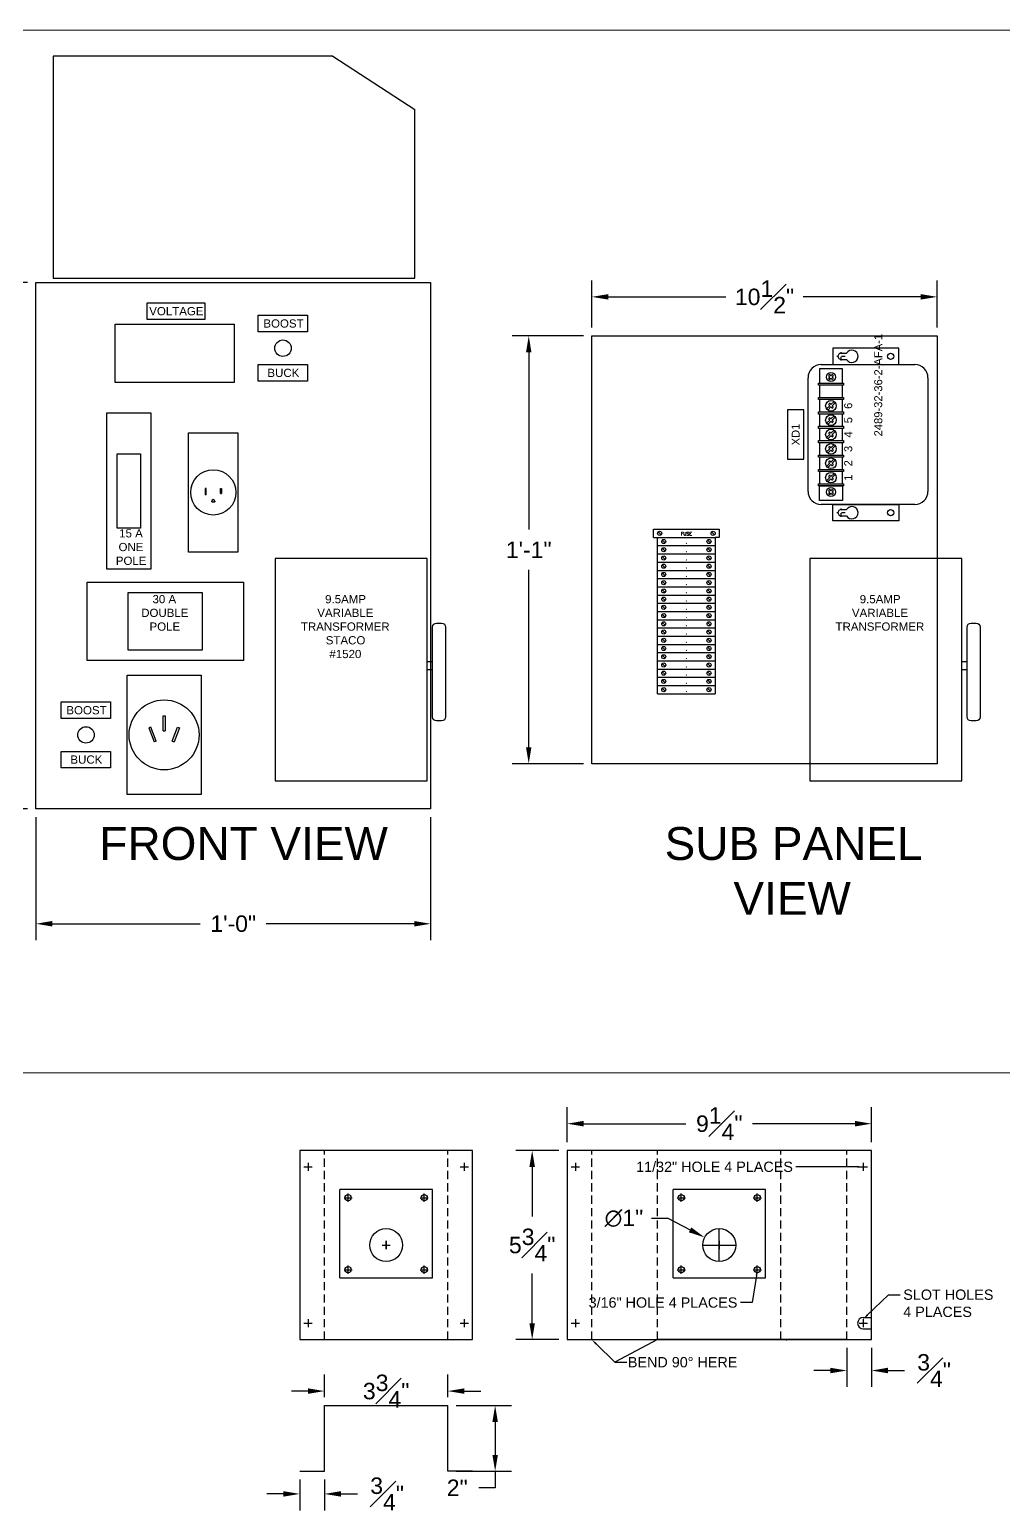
# Model space of a CAD drawing. Header units: inches. Extents: x -228 to 241, y -155 to 115.
# Drawn here: x 30.16 to 59.76, y -65.44 to -20.45 of the extents above; entities that cross this region are included whole.
import ezdxf
from ezdxf import colors
from ezdxf.entities.mleader import LeaderData, LeaderLine
from ezdxf.enums import TextEntityAlignment as Align
from ezdxf.math import Vec2, Vec3

# ---------------------------------------------------------------- set-up
doc = ezdxf.new("R2010")
doc.units = ezdxf.units.IN
doc.header["$MEASUREMENT"] = 0
doc.linetypes.add('CENTER2', pattern=[1.125, 0.75, -0.125, 0.125, -0.125])
doc.linetypes.add('HIDDEN', pattern=[0.375, 0.25, -0.125])
for name, color, linetype in [('BORDER', 3, 'Continuous'), ('CENTER', 2, 'CENTER2'), ('DEVICES', 32, 'Continuous'), ('DIM', 1, 'Continuous'), ('ELECTRICAL DEVICES', 30, 'Continuous'), ('FIELD WIRE - N', 255, 'HIDDEN'), ('PANEL', 150, 'Continuous'), ('TXT', 4, 'Continuous')]:
    doc.layers.add(name, color=color, linetype=linetype)
doc.styles.add('Notes', font='arial.ttf', dxfattribs={"height": 0.125})
doc.styles.get("Standard").update_dxf_attribs({"font": 'arial.ttf'})
doc.styles.add('TXT', font='SIMPLX2.shx', dxfattribs={"height": 0.3})
doc.dimstyles.new('MEP', dxfattribs={"dimtxt": 0.125, "dimasz": 0.125, "dimexe": 0.125, "dimexo": 0.0625, "dimgap": 0.09, "dimtad": 0, "dimtih": 1, "dimtoh": 1, "dimdec": 5, "dimzin": 3, "dimdsep": 46, "dimlunit": 4, "dimtxsty": 'Standard', "dimcen": 0.125, "dimazin": 2, "dimtfac": 1, "dimtdec": 5, "dimtofl": 0, "dimtmove": 0, "dimatfit": 3, "dimfxl": 1, "dimfrac": 1, "dimtolj": 1, "dimtzin": 0, "dimarcsym": 0})

# ---------------------------------------------------------------- blocks, each defined once
blk = doc.blocks.new('*D71')
at = {"layer": 'Defpoints', "color": 0, "transparency": 16777216}
for p in [(30.352, -28.125), (27.899, -44.125), (30.352, -44.125)]:
    blk.add_point(p, dxfattribs=at)
at = {"layer": 'DIM', "color": 0, "lineweight": -2, "transparency": 16777216}
for p, q in [((30.102, -28.125), (27.399, -28.125)), ((27.899, -28.625), (27.899, -35.514)), ((27.899, -43.625), (27.899, -36.736)), ((30.102, -44.125), (27.399, -44.125))]:
    blk.add_line(p, q, dxfattribs=at)
at = {"layer": 'DIM', "color": 0, "transparency": 16777216}
for points in [[(27.815, -28.625), (27.982, -28.625), (27.899, -28.125)], [(27.815, -43.625), (27.982, -43.625), (27.899, -44.125)]]:
    blk.add_solid(points, dxfattribs=at)
at = {"layer": 'DIM', "color": 0, "transparency": 16777216, "insert": (27.899, -36.125), "char_height": 0.5, "attachment_point": 5}
blk.add_mtext('\\A1;1\'-4"', dxfattribs=at)
blk = doc.blocks.new('*D72')
at = {"layer": 'Defpoints', "color": 0, "transparency": 16777216}
for p in [(30.352, -44.125), (42.352, -44.125), (42.352, -47.614)]:
    blk.add_point(p, dxfattribs=at)
at = {"layer": 'DIM', "color": 0, "lineweight": -2, "transparency": 16777216}
for p, q in [((30.352, -44.375), (30.352, -48.114)), ((42.352, -44.375), (42.352, -48.114)), ((30.852, -47.614), (35.351, -47.614)), ((41.852, -47.614), (37.353, -47.614))]:
    blk.add_line(p, q, dxfattribs=at)
at = {"layer": 'DIM', "color": 0, "transparency": 16777216}
for points in [[(30.852, -47.53), (30.852, -47.697), (30.352, -47.614)], [(41.852, -47.53), (41.852, -47.697), (42.352, -47.614)]]:
    blk.add_solid(points, dxfattribs=at)
at = {"layer": 'DIM', "color": 0, "transparency": 16777216, "insert": (36.352, -47.614), "char_height": 0.5, "attachment_point": 5}
blk.add_mtext('\\A1;1\'-0"', dxfattribs=at)
blk = doc.blocks.new('*D74')
at = {"layer": 'Defpoints', "color": 0, "transparency": 16777216}
for p in [(45.333, -29.75), (47.25, -29.75), (47.25, -42.75)]:
    blk.add_point(p, dxfattribs=at)
at = {"layer": 'DIM', "color": 0, "lineweight": -2, "transparency": 16777216}
for p, q in [((47, -29.75), (44.833, -29.75)), ((45.333, -30.25), (45.333, -35.639)), ((45.333, -42.25), (45.333, -36.861)), ((47, -42.75), (44.833, -42.75))]:
    blk.add_line(p, q, dxfattribs=at)
at = {"layer": 'DIM', "color": 0, "transparency": 16777216}
for points in [[(45.25, -30.25), (45.416, -30.25), (45.333, -29.75)], [(45.25, -42.25), (45.416, -42.25), (45.333, -42.75)]]:
    blk.add_solid(points, dxfattribs=at)
at = {"layer": 'DIM', "color": 0, "transparency": 16777216, "insert": (45.333, -36.25), "char_height": 0.5, "attachment_point": 5}
blk.add_mtext('\\A1;1\'-1"', dxfattribs=at)
blk = doc.blocks.new('*D75')
at = {"layer": 'Defpoints', "color": 0, "transparency": 16777216}
for p in [(57.75, -28.566), (47.25, -29.75), (57.75, -29.75)]:
    blk.add_point(p, dxfattribs=at)
at = {"layer": 'DIM', "color": 0, "lineweight": -2, "transparency": 16777216}
for p, q in [((47.25, -29.5), (47.25, -28.066)), ((57.75, -29.5), (57.75, -28.066)), ((47.75, -28.566), (51.324, -28.566)), ((57.25, -28.566), (53.676, -28.566))]:
    blk.add_line(p, q, dxfattribs=at)
at = {"layer": 'DIM', "color": 0, "transparency": 16777216}
for points in [[(47.75, -28.482), (47.75, -28.649), (47.25, -28.566)], [(57.25, -28.482), (57.25, -28.649), (57.75, -28.566)]]:
    blk.add_solid(points, dxfattribs=at)
at = {"layer": 'DIM', "color": 0, "transparency": 16777216, "insert": (52.5, -28.566), "char_height": 0.5, "attachment_point": 5}
blk.add_mtext('\\A1;10{\\H1.000000x;\\S1#2;}"', dxfattribs=at)
blk = doc.blocks.new('B-BORDER')
at = {"layer": 'BORDER', "const_width": 0.01}
blk.add_lwpolyline([(34, 0), (34, 10), (18, 10), (18, 0), (34, 0)], dxfattribs=at)
at = {"layer": 'TXT'}
for tag, height, p in [('DRAWN_BY', 0.075, (29.271, 0.558)), ('SHEET', 0.075, (30.472, 0.558)), ('CHECKED_BY', 0.075, (29.271, 0.41)), ('DATE', 0.075, (30.472, 0.41)), ('DWG_TITLE', 0.075, (32.384, 0.486)), ('REV', 0.125, (33.782, 0.108))]:
    blk.add_attdef(tag, text='', height=height, dxfattribs=at).set_placement(p, align=Align.MIDDLE_CENTER)
blk.add_attdef('FILENAME', (28.526, 0.086), '', height=0.075, dxfattribs=at)
blk = doc.blocks.new('GEARMOTOR')
at = {"layer": 'PANEL'}
for p, q in [((-1, 1.40625), (1.6875, 1.40625)), ((-1, 1.40625), (-1, -1.40625)), ((1.6875, -1.40625), (1.6875, 1.40625)), ((-0.875, 1.15625), (-0.625, 1.15625)), ((-0.75, 1.28125), (-0.75, 1.03125)), ((1.3125, 1.15625), (1.5625, 1.15625)), ((1.4375, 1.28125), (1.4375, 1.03125)), ((-0.125, 0), (0.125, 0)), ((0, 0.125), (0, -0.125)), ((-0.875, -1.15625), (-0.625, -1.15625)), ((-0.75, -1.03125), (-0.75, -1.28125)), ((1.3125, -1.15625), (1.5625, -1.15625)), ((1.4375, -1.03125), (1.4375, -1.28125)), ((-1, -1.40625), (1.6875, -1.40625))]:
    blk.add_line(p, q, dxfattribs=at)
for centre in [(-0.75, 1.15625), (1.4375, 1.15625), (-0.75, -1.15625), (1.4375, -1.15625)]:
    blk.add_circle(centre, 0.09375, dxfattribs=at)
blk = doc.blocks.new('*D77')
at = {"layer": 'Defpoints', "color": 0, "transparency": 16777216}
for p in [(42.875, -61.812), (39.125, -62.25), (42.875, -62.25)]:
    blk.add_point(p, dxfattribs=at)
at = {"layer": 'DIM', "color": 0, "lineweight": -2, "transparency": 16777216}
for p, q in [((39.125, -62), (39.125, -61.312)), ((42.875, -62), (42.875, -61.312)), ((38.625, -61.812), (38.125, -61.812)), ((43.375, -61.812), (43.875, -61.812))]:
    blk.add_line(p, q, dxfattribs=at)
at = {"layer": 'DIM', "color": 0, "transparency": 16777216}
for points in [[(38.625, -61.729), (38.625, -61.896), (39.125, -61.812)], [(43.375, -61.729), (43.375, -61.896), (42.875, -61.812)]]:
    blk.add_solid(points, dxfattribs=at)
at = {"layer": 'DIM', "color": 0, "transparency": 16777216, "insert": (41, -61.812), "char_height": 0.5, "attachment_point": 5}
blk.add_mtext('\\A1;3{\\H1.000000x;\\S3#4;}"', dxfattribs=at)
blk = doc.blocks.new('*D78')
at = {"layer": 'Defpoints', "color": 0, "transparency": 16777216}
for p in [(42.875, -62.25), (42.875, -64.25), (44.312, -64.25)]:
    blk.add_point(p, dxfattribs=at)
at = {"layer": 'DIM', "color": 0, "lineweight": -2, "transparency": 16777216}
for p, q in [((43.125, -62.25), (44.812, -62.25)), ((44.312, -62.75), (44.312, -63.75)), ((43.125, -64.25), (44.812, -64.25)), ((44.312, -64.25), (44.312, -64.75)), ((44.312, -64.75), (43.812, -64.75))]:
    blk.add_line(p, q, dxfattribs=at)
at = {"layer": 'DIM', "color": 0, "transparency": 16777216}
for points in [[(44.229, -62.75), (44.396, -62.75), (44.312, -62.25)], [(44.229, -63.75), (44.396, -63.75), (44.312, -64.25)]]:
    blk.add_solid(points, dxfattribs=at)
at = {"layer": 'DIM', "color": 0, "transparency": 16777216, "insert": (43.161, -64.75), "char_height": 0.5, "attachment_point": 5}
blk.add_mtext('\\A1;2"', dxfattribs=at)
blk = doc.blocks.new('*D79')
at = {"layer": 'Defpoints', "color": 0, "transparency": 16777216}
for p in [(38.375, -64.25), (39.125, -64.25), (39.125, -64.938)]:
    blk.add_point(p, dxfattribs=at)
at = {"layer": 'DIM', "color": 0, "lineweight": -2, "transparency": 16777216}
for p, q in [((38.375, -64.5), (38.375, -65.438)), ((39.125, -64.5), (39.125, -65.438)), ((37.875, -64.938), (37.375, -64.938)), ((39.625, -64.938), (40.125, -64.938))]:
    blk.add_line(p, q, dxfattribs=at)
at = {"layer": 'DIM', "color": 0, "transparency": 16777216}
for points in [[(37.875, -64.854), (37.875, -65.021), (38.375, -64.938)], [(39.625, -64.854), (39.625, -65.021), (39.125, -64.938)]]:
    blk.add_solid(points, dxfattribs=at)
at = {"layer": 'DIM', "color": 0, "transparency": 16777216, "insert": (41.029, -64.938), "char_height": 0.5, "attachment_point": 5}
blk.add_mtext('\\A1;{\\H1.000000x;\\S3#4;}"', dxfattribs=at)
blk = doc.blocks.new('*D80')
at = {"layer": 'Defpoints', "color": 0, "transparency": 16777216}
for p in [(55.75, -53.688), (46.5, -54.5), (55.75, -54.5)]:
    blk.add_point(p, dxfattribs=at)
at = {"layer": 'DIM', "color": 0, "lineweight": -2, "transparency": 16777216}
for p, q in [((46.5, -54.25), (46.5, -53.188)), ((55.75, -54.25), (55.75, -53.188)), ((47, -53.688), (50.113, -53.688)), ((55.25, -53.688), (52.137, -53.688))]:
    blk.add_line(p, q, dxfattribs=at)
at = {"layer": 'DIM', "color": 0, "transparency": 16777216}
for points in [[(47, -53.604), (47, -53.771), (46.5, -53.688)], [(55.25, -53.604), (55.25, -53.771), (55.75, -53.688)]]:
    blk.add_solid(points, dxfattribs=at)
at = {"layer": 'DIM', "color": 0, "transparency": 16777216, "insert": (51.125, -53.688), "char_height": 0.5, "attachment_point": 5}
blk.add_mtext('\\A1;9{\\H1.000000x;\\S1#4;}"', dxfattribs=at)
blk = doc.blocks.new('*D81')
at = {"layer": 'Defpoints', "color": 0, "transparency": 16777216}
for p in [(45.438, -54.5), (46.5, -54.5), (46.5, -60.25)]:
    blk.add_point(p, dxfattribs=at)
at = {"layer": 'DIM', "color": 0, "lineweight": -2, "transparency": 16777216}
for p, q in [((46.25, -54.5), (44.938, -54.5)), ((45.438, -55), (45.438, -56.505)), ((45.438, -59.75), (45.438, -58.245)), ((46.25, -60.25), (44.938, -60.25))]:
    blk.add_line(p, q, dxfattribs=at)
at = {"layer": 'DIM', "color": 0, "transparency": 16777216}
for points in [[(45.354, -55), (45.521, -55), (45.438, -54.5)], [(45.354, -59.75), (45.521, -59.75), (45.438, -60.25)]]:
    blk.add_solid(points, dxfattribs=at)
at = {"layer": 'DIM', "color": 0, "transparency": 16777216, "insert": (45.438, -57.375), "char_height": 0.5, "attachment_point": 5}
blk.add_mtext('\\A1;5{\\H1.000000x;\\S3#4;}"', dxfattribs=at)
blk = doc.blocks.new('*D82')
at = {"layer": 'Defpoints', "color": 0, "transparency": 16777216}
for p in [(55, -60.25), (55.75, -60.25), (55.75, -61.188)]:
    blk.add_point(p, dxfattribs=at)
at = {"layer": 'DIM', "color": 0, "lineweight": -2, "transparency": 16777216}
for p, q in [((55, -60.5), (55, -61.688)), ((55.75, -60.5), (55.75, -61.688)), ((54.5, -61.188), (54, -61.188)), ((56.25, -61.188), (56.75, -61.188))]:
    blk.add_line(p, q, dxfattribs=at)
at = {"layer": 'DIM', "color": 0, "transparency": 16777216}
for points in [[(54.5, -61.104), (54.5, -61.271), (55, -61.188)], [(56.25, -61.104), (56.25, -61.271), (55.75, -61.188)]]:
    blk.add_solid(points, dxfattribs=at)
at = {"layer": 'DIM', "color": 0, "transparency": 16777216, "insert": (57.654, -61.188), "char_height": 0.5, "attachment_point": 5}
blk.add_mtext('\\A1;{\\H1.000000x;\\S3#4;}"', dxfattribs=at)
blk = doc.blocks.new('*D83')
at = {"layer": 'Defpoints', "color": 0, "transparency": 16777216}
for p in [(50.681, -57.144), (51.569, -57.606)]:
    blk.add_point(p, dxfattribs=at)
at = {"layer": 'DIM', "color": 0, "lineweight": -2, "transparency": 16777216}
for p, q in [((49.062, -56.562), (49.562, -56.562)), ((49.562, -56.562), (50.238, -56.914)), ((51.125, -57.875), (51.125, -56.875)), ((50.625, -57.375), (51.625, -57.375))]:
    blk.add_line(p, q, dxfattribs=at)
at = {"layer": 'DIM', "color": 0, "transparency": 16777216}
blk.add_solid([(50.276, -56.84), (50.199, -56.988), (50.681, -57.144)], dxfattribs=at)
at = {"layer": 'DIM', "color": 0, "transparency": 16777216, "insert": (48.226, -56.562), "char_height": 0.5, "attachment_point": 5}
blk.add_mtext('\\A1;∅1"', dxfattribs=at)

msp = doc.modelspace()

# ---------------------------------------------------------------- linework, layer by layer
for p, q in [((32.760312, -29.393687), (36.380312, -29.393687)), ((32.760312, -31.163687), (32.760312, -29.393687)), ((36.380312, -29.393687), (36.380312, -31.163687)), ((54.826251, -30.278392), (54.992437, -30.278447)), ((54.826251, -30.465265), (54.99112, -30.465781)), ((54.454126, -31.028386), (54.48153, -31.000858)), ((54.468881, -30.936094), (54.454424, -30.950649)), ((54.454425, -30.972729), (54.481941, -31.000121)), ((54.490761, -31.064832), (54.518153, -31.037316)), ((54.490871, -30.936094), (54.518399, -30.963498)), ((54.546418, -31.065132), (54.51889, -31.037728)), ((54.546529, -30.936393), (54.519137, -30.963909)), ((54.582864, -31.028496), (54.555348, -31.001105)), ((54.583164, -30.972839), (54.55576, -31.000367)), ((54.583164, -30.950849), (54.568608, -30.936392)), ((36.380312, -31.163687), (32.760312, -31.163687)), ((54.454126, -31.050376), (54.468681, -31.064833)), ((54.568408, -31.065132), (54.582865, -31.050576)), ((54.387779, -31.9681), (54.481582, -31.87472)), ((54.424356, -32.004626), (54.51805, -31.911353)), ((54.454178, -31.825202), (54.468733, -31.810745)), ((54.454178, -31.847192), (54.481582, -31.87472)), ((54.490813, -31.810746), (54.518205, -31.838262)), ((54.546178, -31.939609), (54.51805, -31.911353)), ((54.518205, -31.838262), (54.612312, -31.744579)), ((54.554673, -31.874895), (54.648954, -31.781039)), ((54.582789, -31.903139), (54.554673, -31.874895)), ((54.568169, -31.939708), (54.582691, -31.925218)), ((54.387779, -32.404927), (54.481582, -32.311546)), ((54.424356, -32.441452), (54.51805, -32.34818)), ((54.454178, -32.262028), (54.468733, -32.247571)), ((54.454178, -32.284018), (54.481582, -32.311546)), ((54.490813, -32.247572), (54.518205, -32.275088)), ((54.546178, -32.376435), (54.51805, -32.34818)), ((54.518205, -32.275088), (54.612312, -32.181405)), ((54.554673, -32.311721), (54.648954, -32.217866)), ((54.582789, -32.339965), (54.554673, -32.311721)), ((54.568169, -32.376535), (54.582691, -32.362044)), ((54.387779, -32.841753), (54.481582, -32.748372)), ((54.424356, -32.878278), (54.51805, -32.785006)), ((54.454178, -32.698854), (54.468733, -32.684397)), ((54.454178, -32.720845), (54.481582, -32.748372)), ((54.490813, -32.684399), (54.518205, -32.711914)), ((54.546178, -32.813262), (54.51805, -32.785006)), ((54.518205, -32.711914), (54.612312, -32.618231)), ((54.554673, -32.748548), (54.648954, -32.654692)), ((54.582789, -32.776791), (54.554673, -32.748548)), ((54.568169, -32.813361), (54.582691, -32.798871)), ((54.387779, -33.278579), (54.481582, -33.185199)), ((54.424356, -33.315105), (54.51805, -33.221832)), ((54.454178, -33.13568), (54.468733, -33.121224)), ((54.454178, -33.157671), (54.481582, -33.185199)), ((54.490813, -33.121225), (54.518205, -33.148741)), ((54.546178, -33.250088), (54.51805, -33.221832)), ((54.518205, -33.148741), (54.612312, -33.055057)), ((54.554673, -33.185374), (54.648954, -33.091518)), ((54.582789, -33.213617), (54.554673, -33.185374)), ((54.568169, -33.250187), (54.582691, -33.235697)), ((54.387779, -33.715405), (54.481582, -33.622025)), ((54.424356, -33.751931), (54.51805, -33.658658)), ((54.454178, -33.572507), (54.468733, -33.55805)), ((54.454178, -33.594497), (54.481582, -33.622025)), ((54.490813, -33.558051), (54.518205, -33.585567)), ((54.546178, -33.686914), (54.51805, -33.658658)), ((54.518205, -33.585567), (54.612312, -33.491884)), ((54.554673, -33.6222), (54.648954, -33.528344)), ((54.582789, -33.650444), (54.554673, -33.6222)), ((54.568169, -33.687013), (54.582691, -33.672523)), ((54.387779, -34.152232), (54.481582, -34.058851)), ((54.424356, -34.188757), (54.51805, -34.095485)), ((54.454178, -34.009333), (54.468733, -33.994876)), ((54.454178, -34.031323), (54.481582, -34.058851)), ((54.490813, -33.994877), (54.518205, -34.022393)), ((54.546178, -34.12374), (54.51805, -34.095485)), ((54.518205, -34.022393), (54.612312, -33.92871)), ((54.554673, -34.059026), (54.648954, -33.965171)), ((54.582789, -34.08727), (54.554673, -34.059026)), ((54.568169, -34.12384), (54.582691, -34.109349)), ((54.454126, -34.446133), (54.468681, -34.431676)), ((54.454126, -34.468124), (54.48153, -34.495652)), ((54.468881, -34.560416), (54.454424, -34.54586)), ((54.454425, -34.523781), (54.481941, -34.496389)), ((54.490761, -34.431678), (54.518153, -34.459193)), ((54.490871, -34.560416), (54.518399, -34.533012)), ((54.546418, -34.431378), (54.51889, -34.458782)), ((54.546529, -34.560116), (54.519137, -34.5326)), ((54.582864, -34.468013), (54.555348, -34.495405)), ((54.583164, -34.52367), (54.55576, -34.496142)), ((54.568408, -34.431378), (54.582865, -34.445934)), ((54.583164, -34.545661), (54.568608, -34.560117)), ((54.826251, -35.031244), (54.99112, -35.030729)), ((54.826251, -35.218118), (54.992437, -35.218063))]:
    msp.add_line(p, q)
for points in [[(54.575332, -30.122051), (54.575332, -30.622021), (56.584266, -30.622021), (56.584266, -30.122051)], [(54.167317, -30.747567), (54.167317, -31.186753), (54.869402, -31.186753), (54.869402, -30.747567)], [(54.138065, -31.251973), (54.138065, -31.186753), (54.898628, -31.186753), (54.898628, -31.251973)], [(54.869402, -31.62358), (54.869402, -31.251973), (54.167317, -31.251973), (54.167317, -31.62358)], [(54.138065, -31.688799), (54.138065, -31.62358), (54.898628, -31.62358), (54.898628, -31.688799)], [(54.869402, -32.060406), (54.869402, -31.688799), (54.167317, -31.688799), (54.167317, -32.060406)], [(54.138065, -32.125625), (54.138065, -32.060406), (54.898628, -32.060406), (54.898628, -32.125625)], [(54.869402, -32.497232), (54.869402, -32.125625), (54.167317, -32.125625), (54.167317, -32.497232)], [(54.138065, -32.562451), (54.138065, -32.497232), (54.898628, -32.497232), (54.898628, -32.562451)], [(54.869402, -32.934058), (54.869402, -32.562451), (54.167317, -32.562451), (54.167317, -32.934058)], [(54.138065, -32.999278), (54.138065, -32.934058), (54.898628, -32.934058), (54.898628, -32.999278)], [(54.869402, -33.370885), (54.869402, -32.999278), (54.167317, -32.999278), (54.167317, -33.370885)], [(54.138065, -33.436104), (54.138065, -33.370885), (54.898628, -33.370885), (54.898628, -33.436104)], [(54.869402, -33.807711), (54.869402, -33.436104), (54.167317, -33.436104), (54.167317, -33.807711)], [(54.138065, -33.87293), (54.138065, -33.807711), (54.898628, -33.807711), (54.898628, -33.87293)], [(54.869402, -34.244537), (54.869402, -33.87293), (54.167317, -33.87293), (54.167317, -34.244537)], [(54.138065, -34.309756), (54.138065, -34.244537), (54.898628, -34.244537), (54.898628, -34.309756)], [(54.167317, -34.748942), (54.167317, -34.309756), (54.869402, -34.309756), (54.869402, -34.748942)], [(54.575332, -35.374459), (54.575332, -34.874488), (56.584266, -34.874488), (56.584266, -35.374459)]]:
    msp.add_lwpolyline(points, close=True)
for points in [[(53.822005, -34.474537), (53.822005, -31.021972)], [(54.222889, -30.622021), (57.066709, -30.622021)], [(57.467594, -31.021972), (57.467594, -34.474537)], [(57.066709, -34.874488), (54.222889, -34.874488)]]:
    msp.add_lwpolyline(points)
for centre, radius in [((56.333114, -30.37201), 0.094133), ((54.518645, -31.000613), 0.137051), ((54.518697, -31.874965), 0.16122), ((54.518697, -32.311792), 0.16122), ((54.518697, -32.748618), 0.16122), ((54.518697, -33.185444), 0.16122), ((54.518697, -33.62227), 0.16122), ((54.518697, -34.059097), 0.16122), ((54.518645, -34.495897), 0.137051), ((56.333114, -35.1245), 0.094133)]:
    msp.add_circle(centre, radius)
for centre, radius, start, end in [((54.826251, -30.371829), 0.093437, 89.9618536, 270), ((55.154137, -30.373255), 0.187445, 209.5785665, 149.6161274), ((54.222908, -31.022926), 0.400905, 90.0027204, 179.8636971), ((54.465052, -31.039396), 0.015491, 134.8236775, 225.14051), ((54.465562, -30.961699), 0.015689, 135.2257948, 224.7045639), ((54.479862, -30.94702), 0.015491, 44.8236775, 135.14051), ((54.557558, -30.94753), 0.015689, 45.2257948, 134.7045639), ((54.571728, -31.039526), 0.015689, 315.2257948, 44.7045639), ((54.572237, -30.96183), 0.015491, 314.8236775, 45.14051), ((57.06669, -31.022926), 0.400905, 0.1363029, 89.9972796), ((54.479862, -31.053221), 0.015491, 224.85949, 315.1763225), ((54.557558, -31.05468), 0.015689, 225.2954361, 314.7742052), ((54.465104, -31.836182), 0.015491, 134.85949, 225.1763225), ((54.479783, -31.821882), 0.015689, 45.2954361, 134.7742052), ((54.557238, -31.928732), 0.015491, 224.565068, 314.8819005), ((54.571603, -31.914118), 0.015689, 314.9671853, 44.4459544), ((54.465104, -32.273008), 0.015491, 134.85949, 225.1763225), ((54.479783, -32.258709), 0.015689, 45.2954361, 134.7742052), ((54.557238, -32.365558), 0.015491, 224.565068, 314.8819005), ((54.571603, -32.350944), 0.015689, 314.9671853, 44.4459544), ((54.465104, -32.709835), 0.015491, 134.85949, 225.1763225), ((54.479783, -32.695535), 0.015689, 45.2954361, 134.7742052), ((54.557238, -32.802385), 0.015491, 224.565068, 314.8819005), ((54.571603, -32.78777), 0.015689, 314.9671853, 44.4459544), ((54.465104, -33.146661), 0.015491, 134.85949, 225.1763225), ((54.479783, -33.132361), 0.015689, 45.2954361, 134.7742052), ((54.557238, -33.239211), 0.015491, 224.565068, 314.8819005), ((54.571603, -33.224597), 0.015689, 314.9671853, 44.4459544), ((54.465104, -33.583487), 0.015491, 134.85949, 225.1763225), ((54.479783, -33.569187), 0.015689, 45.2954361, 134.7742052), ((54.557238, -33.676037), 0.015491, 224.565068, 314.8819005), ((54.571603, -33.661423), 0.015689, 314.9671853, 44.4459544), ((54.465104, -34.020313), 0.015491, 134.85949, 225.1763225), ((54.479783, -34.006014), 0.015689, 45.2954361, 134.7742052), ((54.557238, -34.112863), 0.015491, 224.565068, 314.8819005), ((54.571603, -34.098249), 0.015689, 314.9671853, 44.4459544), ((54.222908, -34.473584), 0.400905, 180.1363029, 269.9972796), ((54.465052, -34.457114), 0.015491, 134.85949, 225.1763225), ((54.465562, -34.53481), 0.015689, 135.2954361, 224.7742052), ((54.479731, -34.442814), 0.015689, 45.2954361, 134.7742052), ((54.479862, -34.549489), 0.015491, 224.85949, 315.1763225), ((54.557428, -34.442305), 0.015491, 44.85949, 135.1763225), ((54.557558, -34.54898), 0.015689, 225.2954361, 314.7742052), ((54.571728, -34.456983), 0.015689, 315.2954361, 44.7742052), ((54.572237, -34.53468), 0.015491, 314.85949, 45.1763225), ((57.06669, -34.473584), 0.400905, 270.0027204, 359.8636971), ((54.826251, -35.124681), 0.093437, 90, 270.0381464), ((55.154137, -35.123255), 0.187445, 210.3838726, 150.4214335)]:
    msp.add_arc(centre, radius, start, end)
at = {"layer": 'CENTER', "ltscale": 0.15}
for p, q in [((54.951251, -30.374681), (54.701251, -30.374681)), ((54.826251, -30.499681), (54.826251, -30.249681)), ((54.826251, -35.249681), (54.826251, -34.999681)), ((54.951251, -35.124681), (54.701251, -35.124681))]:
    msp.add_line(p, q, dxfattribs=at)
at = {"layer": 'DEVICES'}
for p, q in [((49.125, -35.875), (49.125, -35.625)), ((49.125, -35.625), (51.125, -35.625)), ((49.125, -35.875), (49.25, -35.875)), ((49.25, -36.125), (49.25, -35.875)), ((49.25, -35.875), (51, -35.875)), ((49.268306, -35.705806), (49.356694, -35.794194)), ((49.393306, -35.955806), (49.481694, -36.044194)), ((50.768306, -35.955806), (50.856694, -36.044194)), ((50.893306, -35.705806), (50.981694, -35.794194)), ((51, -35.875), (51, -36.125)), ((51.125, -35.875), (51, -35.875)), ((51.125, -35.625), (51.125, -35.875)), ((49.25, -36.375), (49.25, -36.125)), ((49.25, -36.125), (51, -36.125)), ((49.25, -36.625), (49.25, -36.375)), ((49.25, -36.375), (51, -36.375)), ((49.393306, -36.205806), (49.481694, -36.294194)), ((50.768306, -36.205806), (50.856694, -36.294194)), ((51, -36.125), (51, -36.375)), ((51, -36.375), (51, -36.625)), ((49.25, -36.875), (49.25, -36.625)), ((49.25, -36.625), (51, -36.625)), ((49.25, -37.125), (49.25, -36.875)), ((49.25, -36.875), (51, -36.875)), ((49.393306, -36.455806), (49.481694, -36.544194)), ((49.393306, -36.705806), (49.481694, -36.794194)), ((50.768306, -36.455806), (50.856694, -36.544194)), ((50.768306, -36.705806), (50.856694, -36.794194)), ((51, -36.625), (51, -36.875)), ((51, -36.875), (51, -37.125)), ((49.25, -37.375), (49.25, -37.125)), ((49.25, -37.125), (51, -37.125)), ((49.393306, -36.955806), (49.481694, -37.044194)), ((49.393306, -37.205806), (49.481694, -37.294194)), ((50.768306, -36.955806), (50.856694, -37.044194)), ((50.768306, -37.205806), (50.856694, -37.294194)), ((51, -37.125), (51, -37.375)), ((49.25, -37.625), (49.25, -37.375)), ((49.25, -37.375), (51, -37.375)), ((49.25, -37.875), (49.25, -37.625)), ((49.25, -37.625), (51, -37.625)), ((49.393306, -37.455806), (49.481694, -37.544194)), ((49.393306, -37.705806), (49.481694, -37.794194)), ((50.768306, -37.455806), (50.856694, -37.544194)), ((50.768306, -37.705806), (50.856694, -37.794194)), ((51, -37.375), (51, -37.625)), ((51, -37.625), (51, -37.875)), ((49.25, -38.125), (49.25, -37.875)), ((49.25, -37.875), (51, -37.875)), ((49.25, -38.375), (49.25, -38.125)), ((49.25, -38.125), (51, -38.125)), ((49.393306, -37.955806), (49.481694, -38.044194)), ((49.393306, -38.205806), (49.481694, -38.294194)), ((50.768306, -37.955806), (50.856694, -38.044194)), ((50.768306, -38.205806), (50.856694, -38.294194)), ((51, -37.875), (51, -38.125)), ((51, -38.125), (51, -38.375)), ((49.25, -38.625), (49.25, -38.375)), ((49.25, -38.375), (51, -38.375)), ((49.25, -38.875), (49.25, -38.625)), ((49.25, -38.625), (51, -38.625)), ((49.393306, -38.455806), (49.481694, -38.544194)), ((50.768306, -38.455806), (50.856694, -38.544194)), ((51, -38.375), (51, -38.625)), ((51, -38.625), (51, -38.875)), ((49.25, -39.125), (49.25, -38.875)), ((49.25, -38.875), (51, -38.875)), ((49.25, -39.375), (49.25, -39.125)), ((49.25, -39.125), (51, -39.125)), ((49.393306, -38.705806), (49.481694, -38.794194)), ((49.393306, -38.955806), (49.481694, -39.044194)), ((50.768306, -38.705806), (50.856694, -38.794194)), ((50.768306, -38.955806), (50.856694, -39.044194)), ((51, -38.875), (51, -39.125)), ((51, -39.125), (51, -39.375)), ((49.25, -39.625), (49.25, -39.375)), ((49.25, -39.375), (51, -39.375)), ((49.393306, -39.205806), (49.481694, -39.294194)), ((49.393306, -39.455806), (49.481694, -39.544194)), ((50.768306, -39.205806), (50.856694, -39.294194)), ((50.768306, -39.455806), (50.856694, -39.544194)), ((51, -39.375), (51, -39.625)), ((49.25, -39.875), (49.25, -39.625)), ((49.25, -39.625), (51, -39.625)), ((49.25, -40.125), (49.25, -39.875)), ((49.25, -39.875), (51, -39.875)), ((49.393306, -39.705806), (49.481694, -39.794194)), ((49.393306, -39.955806), (49.481694, -40.044194)), ((50.768306, -39.705806), (50.856694, -39.794194)), ((50.768306, -39.955806), (50.856694, -40.044194)), ((51, -39.625), (51, -39.875)), ((51, -39.875), (51, -40.125)), ((49.25, -40.375), (49.25, -40.125)), ((49.25, -40.125), (51, -40.125)), ((49.25, -40.625), (49.25, -40.375)), ((49.25, -40.375), (51, -40.375)), ((49.393306, -40.205806), (49.481694, -40.294194)), ((49.393306, -40.455806), (49.481694, -40.544194)), ((50.768306, -40.205806), (50.856694, -40.294194)), ((50.768306, -40.455806), (50.856694, -40.544194)), ((51, -40.125), (51, -40.375)), ((51, -40.375), (51, -40.625)), ((49.25, -40.625), (51, -40.625))]:
    msp.add_line(p, q, dxfattribs=at)
for centre in [(49.3125, -35.75), (49.4375, -36), (50.8125, -36), (50.9375, -35.75), (49.4375, -36.25), (49.4375, -36.5), (50.8125, -36.25), (50.8125, -36.5), (49.4375, -36.75), (50.8125, -36.75), (49.4375, -37), (49.4375, -37.25), (50.8125, -37), (50.8125, -37.25), (49.4375, -37.5), (49.4375, -37.75), (50.8125, -37.5), (50.8125, -37.75), (49.4375, -38), (49.4375, -38.25), (50.8125, -38), (50.8125, -38.25), (49.4375, -38.5), (49.4375, -38.75), (50.8125, -38.5), (50.8125, -38.75), (49.4375, -39), (50.8125, -39), (49.4375, -39.25), (49.4375, -39.5), (50.8125, -39.25), (50.8125, -39.5), (49.4375, -39.75), (49.4375, -40), (50.8125, -39.75), (50.8125, -40), (49.4375, -40.25), (49.4375, -40.5), (50.8125, -40.25), (50.8125, -40.5)]:
    msp.add_circle(centre, 0.0625, dxfattribs=at)
at = {"layer": 'ELECTRICAL DEVICES'}
for p, q in [((39.375, -21.25), (41.875, -22.875)), ((35.497201, -34.386025), (35.497201, -34.581732)), ((35.530271, -34.386025), (35.497201, -34.386025)), ((35.530271, -34.581732), (35.497201, -34.581732)), ((35.530271, -34.581732), (35.530271, -34.386025)), ((35.960474, -34.537729), (35.960474, -34.386025)), ((35.960474, -34.386025), (35.993544, -34.386025)), ((35.960474, -34.537729), (35.993544, -34.537729)), ((35.993544, -34.386025), (35.993544, -34.537729)), ((35.702966, -34.7955), (35.702966, -34.769358)), ((35.702966, -34.7955), (35.787779, -34.7955)), ((35.787779, -34.769358), (35.787779, -34.7955)), ((42.249147, -39.644675), (42.411402, -39.644675)), ((42.249147, -39.890968), (42.411402, -39.890968)), ((58.499147, -39.644675), (58.661402, -39.644675)), ((58.499147, -39.890968), (58.661402, -39.890968)), ((34.218818, -41.75046), (34.218818, -41.295202)), ((34.218818, -41.295202), (34.281182, -41.295202)), ((34.281182, -41.295202), (34.281182, -41.75046)), ((33.842289, -41.636207), (33.784059, -41.658536)), ((33.784059, -41.658536), (33.947061, -42.083612)), ((34.005291, -42.061283), (33.842289, -41.636207)), ((34.218818, -41.75046), (34.281182, -41.75046)), ((34.494709, -42.061283), (34.657711, -41.636207)), ((34.715941, -41.658536), (34.552939, -42.083612)), ((34.657711, -41.636207), (34.715941, -41.658536)), ((34.005291, -42.061283), (33.947061, -42.083612)), ((34.494709, -42.061283), (34.552939, -42.083612))]:
    msp.add_line(p, q, dxfattribs=at)
msp.add_lwpolyline([(39.375, -21.25), (30.875, -21.25), (30.875, -28), (41.875, -28), (41.875, -22.875)], dxfattribs=at)
for points in [[(33.737957, -28.75), (35.487957, -28.75), (35.487957, -29.25), (33.737957, -29.25)], [(37.112957, -29.125), (38.612957, -29.125), (38.612957, -29.625), (37.112957, -29.625)], [(37.112957, -30.625), (38.612957, -30.625), (38.612957, -31.125), (37.112957, -31.125)], [(32.512854, -36.839145), (32.512854, -32.089145), (33.849018, -32.089145), (33.849018, -36.839145)], [(34.995372, -32.694231), (36.495372, -32.694231), (36.495372, -36.319231), (34.995372, -36.319231)], [(32.825354, -35.589145), (32.825354, -33.339145), (33.536518, -33.339145), (33.536518, -35.589145)], [(37.624147, -43.265968), (42.249147, -43.265968), (42.249147, -36.515968), (37.624147, -36.515968)], [(53.874147, -43.265968), (58.499147, -43.265968), (58.499147, -36.515968), (53.874147, -36.515968)], [(31.910855, -37.239303), (36.660855, -37.239303), (36.660855, -39.614303), (31.910855, -39.614303)], [(33.160855, -37.551803), (35.410855, -37.551803), (35.410855, -39.301803), (33.160855, -39.301803)], [(33.125, -40.0625), (35.375, -40.0625), (35.375, -43.6875), (33.125, -43.6875)], [(31.125, -40.875), (32.625, -40.875), (32.625, -41.375), (31.125, -41.375)], [(31.125, -42.375), (32.625, -42.375), (32.625, -42.875), (31.125, -42.875)]]:
    msp.add_lwpolyline(points, close=True, dxfattribs=at)
for points in [[(42.532922, -38.476931), (42.679948, -38.476931, -0.414213562), (42.804948, -38.601931), (42.804948, -41.32588, -0.414213562), (42.679948, -41.45088), (42.532922, -41.45088, -0.414213562), (42.407922, -41.32588), (42.407922, -38.601931, -0.414213562)], [(58.782922, -38.476931), (58.929948, -38.476931, -0.414213562), (59.054948, -38.601931), (59.054948, -41.32588, -0.414213562), (58.929948, -41.45088), (58.782922, -41.45088, -0.414213562), (58.657922, -41.32588), (58.657922, -38.601931, -0.414213562)]]:
    msp.add_lwpolyline(points, format="xyb", close=True, dxfattribs=at)
for centre, radius in [((37.862957, -30.125), 0.25), ((35.745372, -34.506731), 0.6875), ((34.25, -41.875), 1.0625), ((31.875, -41.875), 0.25)]:
    msp.add_circle(centre, radius, dxfattribs=at)
msp.add_arc((35.745372, -34.769358), 0.042407, 0, 180, dxfattribs=at)
at = {"layer": 'FIELD WIRE - N'}
for p, q in [((39.125, -60.25), (39.125, -54.5)), ((42.875, -60.25), (42.875, -54.5)), ((47.25, -60.25), (47.25, -54.5)), ((49.25, -60.25), (49.25, -54.5)), ((53, -60.25), (53, -54.5)), ((55, -60.25), (55, -54.5))]:
    msp.add_line(p, q, dxfattribs=at)
at = {"layer": 'PANEL'}
for p, q in [((38.625, -54.875), (38.625, -55.125)), ((43.375, -54.875), (43.375, -55.125)), ((46.75, -54.875), (46.75, -55.125)), ((55.5, -54.875), (55.5, -55.125)), ((38.5, -55), (38.75, -55)), ((43.25, -55), (43.5, -55)), ((46.625, -55), (46.875, -55)), ((55.375, -55), (55.625, -55)), ((40.875, -57.375), (41.125, -57.375)), ((41, -57.25), (41, -57.5)), ((51, -57.375), (51.25, -57.375)), ((51.125, -57.25), (51.125, -57.5)), ((38.5, -59.75), (38.75, -59.75)), ((38.625, -59.625), (38.625, -59.875)), ((43.25, -59.75), (43.5, -59.75)), ((43.375, -59.625), (43.375, -59.875)), ((46.625, -59.75), (46.875, -59.75)), ((46.75, -59.625), (46.75, -59.875)), ((55.375, -59.75), (55.625, -59.75)), ((55.499294, -59.57984), (55.750417, -59.57984)), ((55.5, -59.625), (55.5, -59.875)), ((55.499294, -59.922578), (55.750417, -59.922578)), ((39.125, -64.25), (39.125, -62.25)), ((39.125, -62.25), (42.875, -62.25)), ((42.875, -64.25), (42.875, -62.25)), ((38.375, -64.25), (39.125, -64.25)), ((43.625, -64.25), (42.875, -64.25))]:
    msp.add_line(p, q, dxfattribs=at)
for points in [[(30.352209, -28.125), (42.352209, -28.125), (42.352209, -44.125), (30.352209, -44.125)], [(47.25, -42.75), (47.25, -29.75), (57.75, -29.75), (57.75, -42.75)], [(38.375, -60.25), (43.625, -60.25), (43.625, -54.5), (38.375, -54.5)], [(46.5, -60.25), (55.75, -60.25), (55.75, -54.5), (46.5, -54.5)]]:
    msp.add_lwpolyline(points, close=True, dxfattribs=at)
for centre in [(41, -57.375), (51.125, -57.375)]:
    msp.add_circle(centre, 0.5, dxfattribs=at)
msp.add_arc((55.5, -59.75), 0.171875, 90.2377119, 269.7656176, dxfattribs=at)
at = {"layer": 'TXT'}
msp.add_lwpolyline([(53.196321, -31.998255), (53.196321, -33.498255), (53.696321, -33.498255), (53.696321, -31.998255), (53.196321, -31.998255)], dxfattribs=at)

# ---------------------------------------------------------------- block references
at = {"layer": 'ELECTRICAL DEVICES', "xscale": 3.168, "yscale": 3.168, "zscale": 3.168}
msp.add_blockref('B-BORDER', (-30.37503, -52.141377), dxfattribs=at)
at = {"layer": 'PANEL', "rotation": 90}
for p in [(41, -57.375), (51.125, -57.375)]:
    msp.add_blockref('GEARMOTOR', p, dxfattribs=at)

# ---------------------------------------------------------------- texts
at = {"style": 'Notes'}
for s, height, p in [('2489-32-36-2-AFA-1', 0.24311345, (55.956093, -31.248255)), ('6', 0.243113, (55.04421, -31.874602)), ('5', 0.243113, (55.04421, -32.311429)), ('4', 0.243113, (55.04421, -32.748255)), ('3', 0.243113, (55.04421, -33.185081)), ('2', 0.243113, (55.04421, -33.621907)), ('1', 0.243113, (55.04421, -34.058734))]:
    msp.add_text(s, height=height, rotation=90, dxfattribs=at).set_placement(p, align=Align.MIDDLE_CENTER)
at = {"layer": 'DEVICES', "style": 'TXT'}
for s, p in [('FUSE', (50.125, -35.8125)), ('.', (50.125, -36.0625)), ('.', (50.125, -36.3125)), ('.', (50.125, -36.5625)), ('.', (50.125, -36.8125)), ('.', (50.125, -37.0625)), ('.', (50.125, -37.3125)), ('.', (50.125, -37.5625)), ('.', (50.125, -37.8125)), ('.', (50.125, -38.0625)), ('.', (50.125, -38.3125)), ('.', (50.125, -38.5625)), ('.', (50.125, -38.8125)), ('.', (50.125, -39.0625)), ('.', (50.125, -39.3125)), ('.', (50.125, -39.5625)), ('.', (50.125, -39.8125)), ('.', (50.125, -40.0625)), ('.', (50.125, -40.3125)), ('.', (50.125, -40.5625))]:
    msp.add_text(s, height=0.1, dxfattribs=at).set_placement(p, align=Align.CENTER)
at = {"layer": 'ELECTRICAL DEVICES', "char_height": 0.25, "attachment_point": 1, "style": 'Notes'}
for s, width, insert in [('\\pi0.18528;VOLTAGE', 2, (33.612957, -28.875)), ('\\pi0.40501;BOOST', 2, (36.862957, -29.25)), ('\\pi0.52797;BUCK', 2, (36.862957, -30.75)), ('\\pi0.26041;15 A\\P\\pi0.24028;ONE \\P\\pi0.15783;POLE', 1.20174616, (32.625, -35.625)), ('\\pi0.64785;30 A\\P\\pi0.30474;DOUBLE \\P\\pi0.55696;POLE', 2, (33.25, -37.625)), ('\\pi0.39367;9.5AMP\\P\\pi0.15604;VARIABLE \\P\\pi-0.34217;TRANSFORMER\\P\\pi0.41414;STACO \\P\\pi0.52456;#1520', 2, (38.75, -37.625)), ('\\pi0.39367;9.5AMP\\P\\pi0.15604;VARIABLE \\P\\pi-0.34217;TRANSFORMER', 2, (55, -37.625)), ('\\pi0.40501;BOOST', 2, (30.875, -41)), ('\\pi0.52797;BUCK', 2, (30.875, -42.5))]:
    msp.add_mtext_dynamic_manual_height_columns(s, width=width, gutter_width=0.625, heights=[0], dxfattribs=dict(at, insert=insert))
at = {"layer": 'PANEL', "char_height": 1, "attachment_point": 1, "style": 'Notes'}
for s, insert in [('\\pi0.44213;FRONT VIEW', (31.841218, -44.674479)), ('\\pi0.8971;SUB PANEL \\P\\pi2.9875;VIEW', (48.566696, -44.674479))]:
    msp.add_mtext_dynamic_manual_height_columns(s, width=9.52340456, gutter_width=0.625, heights=[0], dxfattribs=dict(at, insert=insert))
at = {"layer": 'TXT', "insert": (53.446321, -32.748255), "char_height": 0.2431134, "attachment_point": 5, "rotation": 90, "style": 'Notes'}
msp.add_mtext_dynamic_manual_height_columns('XD1', width=2.5, gutter_width=0.625, heights=[0], dxfattribs=at)

# ---------------------------------------------------------------- dimensions: what is measured, and where the dimension line sits
at = {"layer": 'DIM'}
for base, p1, p2, picture, middle in [((27.898814, -44.125), (30.352209, -28.125), (30.352209, -44.125), '*D71', (27.898814, -36.125)), ((45.333009, -29.75), (47.25, -42.75), (47.25, -29.75), '*D74', (45.333009, -36.25)), ((45.4375, -54.5), (46.5, -60.25), (46.5, -54.5), '*D81', (45.4375, -57.375)), ((44.3125, -64.25), (42.875, -62.25), (42.875, -64.25), '*D78', (43.16089, -64.75))]:
    dim = msp.add_linear_dim(base=base, p1=p1, p2=p2, angle=90, dimstyle='MEP', override={"dimscale": 4}, dxfattribs=at)
    dim.commit()
    dim.dimension.update_dxf_attribs({"geometry": picture, "text_midpoint": middle})
for base, p1, p2, picture, middle in [((57.75, -28.565552), (47.25, -29.75), (57.75, -29.75), '*D75', (52.5, -28.565552)), ((42.352209, -47.613603), (30.352209, -44.125), (42.352209, -44.125), '*D72', (36.352209, -47.613603)), ((55.75, -53.6875), (46.5, -54.5), (55.75, -54.5), '*D80', (51.125, -53.6875)), ((55.75, -61.1875), (55, -60.25), (55.75, -60.25), '*D82', (57.654281, -61.1875)), ((42.875, -61.8125), (39.125, -62.25), (42.875, -62.25), '*D77', (41, -61.8125)), ((39.125, -64.9375), (38.375, -64.25), (39.125, -64.25), '*D79', (41.029281, -64.9375))]:
    dim = msp.add_linear_dim(base=base, p1=p1, p2=p2, dimstyle='MEP', override={"dimscale": 4}, dxfattribs=at)
    dim.commit()
    dim.dimension.update_dxf_attribs({"geometry": picture, "text_midpoint": middle})
dim = msp.add_diameter_dim_2p(p1=(51.568608, -57.605676), p2=(50.681392, -57.144324), dimstyle='MEP', override={"dimscale": 4}, dxfattribs=at)
dim.commit()
dim.dimension.update_dxf_attribs({"geometry": '*D83', "text_midpoint": (48.226033, -56.5625), "dimtype": 163})

# ---------------------------------------------------------------- leaders
ml = msp.add_multileader_mtext('Standard', dxfattribs=at)
ml.set_content('11/32" HOLE 4 PLACES', color=256)
ml.set_leader_properties()
ml.build(insert=Vec2(0, 0))
ml.multileader.update_dxf_attribs({"dogleg_length": 0.36, "arrow_head_size": 0.18})
ctx = ml.context
ctx.base_point, ctx.char_height, ctx.arrow_head_size, ctx.landing_gap_size, ctx.plane_origin = Vec3(48.577113, -55), 0.3125, 0.18, 0.09, Vec3(55.5, -55)
ctx.text_align_type = 2
notes = []
notes.append((ctx, [(0, (1, 1, 0), (53.8125, -55), (-1, 0), 0.36, [(0, [(55.5, -55)], 0, [])])]))
ctx.mtext.insert, ctx.mtext.alignment, ctx.mtext.flow_direction = Vec3(53.3625, -54.840979), 3, 5
ml = msp.add_multileader_mtext('Standard', dxfattribs=at)
ml.set_content('3/16" HOLE 4 PLACES', color=256)
ml.set_leader_properties()
ml.build(insert=Vec2(0, 0))
ml.multileader.update_dxf_attribs({"dogleg_length": 0.36, "arrow_head_size": 0.18})
ctx = ml.context
ctx.base_point, ctx.char_height, ctx.arrow_head_size, ctx.landing_gap_size, ctx.plane_origin = Vec3(47.103204, -59.125), 0.3125, 0.18, 0.09, Vec3(52.28125, -58.125)
ctx.text_align_type = 2
notes.append((ctx, [(0, (1, 1, 0), (52.125, -59.125), (-1, 0), 0.36, [(0, [(52.28125, -58.125)], 0, [])])]))
ctx.mtext.insert, ctx.mtext.alignment, ctx.mtext.flow_direction = Vec3(51.675, -58.965979), 3, 5
ml = msp.add_multileader_mtext('Standard', dxfattribs=at)
ml.set_content('SLOT HOLES\\P4 PLACES', color=256)
ml.set_leader_properties()
ml.build(insert=Vec2(0, 0))
ml.multileader.update_dxf_attribs({"dogleg_length": 0.36, "arrow_head_size": 0.18})
ctx = ml.context
ctx.base_point, ctx.char_height, ctx.arrow_head_size, ctx.landing_gap_size, ctx.plane_origin = Vec3(56.627055, -58.885882), 0.3125, 0.18, 0.09, Vec3(55.5, -59.625)
notes.append((ctx, [(0, (1, 1, 0), (56.267055, -58.885882), (1, 0), 0.36, [(0, [(55.5, -59.625)], 0, [])])]))
ctx.mtext.insert, ctx.mtext.flow_direction = Vec3(56.717055, -58.726967), 5
ml = msp.add_multileader_mtext('Standard', dxfattribs=at)
ml.set_content('BEND 90%%D HERE', color=256)
ml.set_leader_properties()
ml.build(insert=Vec2(0, 0))
ml.multileader.update_dxf_attribs({"dogleg_length": 0.36, "arrow_head_size": 0.18})
ctx = ml.context
ctx.base_point, ctx.char_height, ctx.arrow_head_size, ctx.landing_gap_size, ctx.plane_origin = Vec3(48.31185, -60.9375), 0.3125, 0.18, 0.09, Vec3(53, -60.25)
ctx.text_align_type = 2
notes.append((ctx, [(1, (1, 1, 0), (47.95185, -60.9375), (1, 0), 0.36, [(2, [(53, -60.25), (55, -60.25), (49.25, -60.25)], 0, []), (3, [(47.25, -60.25)], 0, [])])]))
ctx.mtext.insert, ctx.mtext.alignment, ctx.mtext.flow_direction = Vec3(51.675, -60.778585), 3, 5
for ctx, leaders in notes:
    for number, flags, end, landing, length, lines in leaders:
        leader = LeaderData()
        leader.index, (leader.has_last_leader_line, leader.has_dogleg_vector, leader.attachment_direction) = number, flags
        leader.last_leader_point, leader.dogleg_vector, leader.dogleg_length = Vec3(end), Vec3(landing), length
        for number, points, colour, breaks in lines:
            line = LeaderLine()
            line.index, line.vertices, line.color, line.breaks = number, Vec3.list(points), colors.encode_raw_color(colour), breaks
            leader.lines.append(line)
        ctx.leaders.append(leader)

doc.saveas('drawing.dxf')
